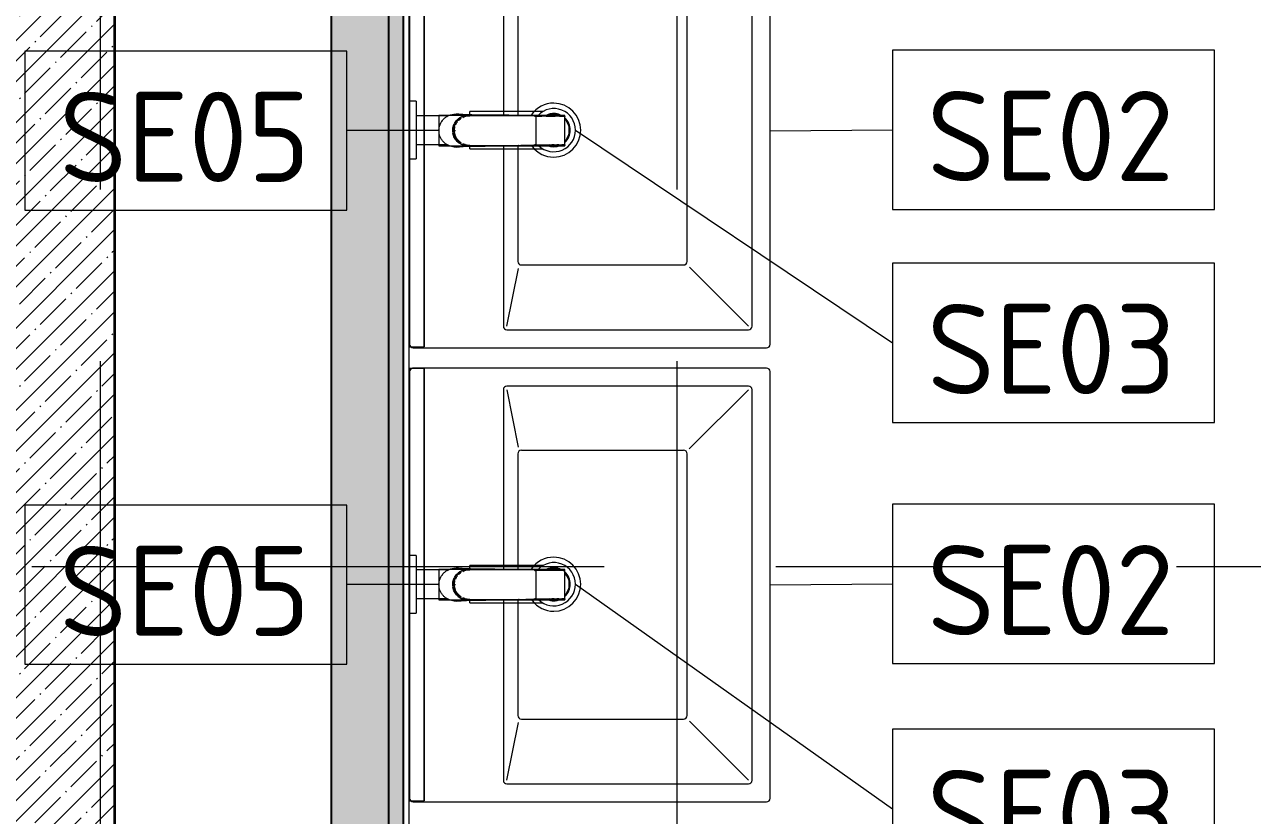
# Model space of a CAD drawing. Header units: millimetres. Extents: x 3991 to 282775, y -8553 to 29560.
# Drawn here: x 90219 to 91922, y 13055 to 14152 of the extents above; entities that cross this region are included whole.
import ezdxf

# ---------------------------------------------------------------- set-up
doc = ezdxf.new("R2010")
doc.units = ezdxf.units.MM
doc.linetypes.add('Осевая', pattern=[1587.5, 317.5, -238.125, 793.75, -238.125])
for name, color, linetype, lineweight, true_color in [('0-1', 7, 'Continuous', 9, 0x4994b4), ('A-WALL-1', 7, 'Continuous', 25, 0x3c3c3c), ('A-WALL-2', 7, 'Continuous', 35, 0x3c3c3c), ('A-WALL-FNSH-1', 7, 'Continuous', 15, 0x3c3c3c), ('P-SANR-FIXT-1', 7, 'Continuous', 15, 0x4994b4)]:
    doc.layers.add(name, color=color, linetype=linetype, lineweight=lineweight, true_color=true_color)
for name, color, linetype, lineweight in [('I-FURN', 7, 'Continuous', 9), ('I-WALL', 7, 'Continuous', 9), ('P-SANR-FIXT-IDEN', 7, 'Continuous', 9), ('Оси-2', 7, 'Осевая', 9)]:
    doc.layers.add(name, color=color, linetype=linetype, lineweight=lineweight)
doc.styles.add('GOST Common_1', font='GOST_Common.ttf', dxfattribs={"height": 125})

# ---------------------------------------------------------------- blocks, each defined once
blk = doc.blocks.new('зеркало круглое600д - 1_22д зеркало круглое d600-30456177-Фрагмент 1_7')
at = {"layer": 'I-FURN'}
for p, q in [((-300, 0), (300, 0)), ((300, 0), (-300, 0)), ((-300, 0), (-300, -20)), ((300, -20), (300, 0)), ((-300, -20), (300, -20)), ((300, -20), (-300, -20))]:
    blk.add_line(p, q, dxfattribs=at)
blk = doc.blocks.new('сифон - Для раковины-30615598-Фрагмент 1_7')
at = {"layer": 'P-SANR-FIXT-1'}
for p, q in [((200, 40), (191.1, 40)), ((191.1, 0.6), (191.1, 40)), ((200, 40), (200, 0.6)), ((116.7, 26), (15, 26)), ((116.7, 26), (116.7, 22.5)), ((127.1, 20), (126.2, 20)), ((180, 20), (147.8, 20)), ((191.1, 20), (180, 20)), ((191.1, -25.8), (191.1, 0)), ((200, 0), (200, -40)), ((15, -26), (116.7, -26)), ((116.7, -21.3), (116.7, -26)), ((122.2, -20), (122.9, -20)), ((145.8, -20), (180, -20)), ((180, -20), (191.1, -20)), ((191.1, -40), (191.1, -26.2)), ((191.1, -40), (200, -40))]:
    blk.add_line(p, q, dxfattribs=at)
for radius, start, end in [(30, 46.0777, 180), (22.5, 100.3246, 111.0164), (21.5, 101.7897, 108), (21.5, 81.6166, 90.6528), (21.5, 72, 75.9978), (22.5, 67.2152, 71.5917), (30, 42.9598, 45), (30, 180, 316.8879), (22.5, 134.338, 180), (22.5, 180, 225.6913), (21.5, 136.6301, 180), (21.5, 180, 223.4006), (22.5, 244.2771, 292.5042), (21.5, 247.6878, 288), (21.5, 289.2478, 293.8296), (22.5, 293.3521, 297.2506), (30, 317.2925, 319.7584)]:
    blk.add_arc((0, 0), radius, start, end, dxfattribs=at)
blk = doc.blocks.new('раковина - 400 x 500mm-30615599-Фрагмент 1_7')
at = {"layer": 'P-SANR-FIXT-1'}
for p, q in [((347.5, 0), (-244.5, 0)), ((-249.5, -5), (-249.5, -495)), ((352.5, -495), (352.5, -5)), ((-224.5, -135), (-224.5, -470)), ((30.8, -130), (-219.5, -130)), ((-219.5, -135), (-139.5, -151)), ((322.5, -130), (73.2, -130)), ((322.5, -135), (242.8, -150.5)), ((327.5, -470), (327.5, -135)), ((-126, -150), (-129.5, -150)), ((30.9, -150), (-126, -150)), ((233.5, -150), (73.1, -150)), ((-134.5, -155), (-134.5, -380)), ((238.5, -155), (238.5, -380)), ((-219.5, -470), (-137.6, -388.1)), ((-129.5, -385), (233.5, -385)), ((322.5, -470), (240.2, -387.7)), ((-219.5, -475), (322.5, -475)), ((-244.5, -500), (347.5, -500))]:
    blk.add_line(p, q, dxfattribs=at)
for centre, radius, start, end in [((-244.5, -5), 5, 90, 129.444), ((347.5, -5), 5, 13.7658, 90), ((-244.5, -5), 5, 135, 180), ((347.5, -5), 5, 0, 13.7658), ((-219.5, -135), 5, 90, 180), ((322.5, -135), 5, 0, 90), ((-129.5, -155), 5, 90, 180), ((233.5, -155), 5, 0, 90), ((52.6, -199.9), 37.5, 127.0989, 180), ((52.6, -199.9), 37.5, 125.6856, 126.8586), ((52.6, -199.9), 37.5, 55.0941, 56.2371), ((52.6, -199.9), 37.5, 360, 54.8629), ((52.6, -199.9), 37.5, 180, 360), ((52.6, -199.9), 23, 169.5423, 180), ((52.6, -199.9), 23, 180, 191.0187), ((52.6, -199.9), 23, 161.6513, 168.2616), ((52.6, -199.9), 23, 18.517, 25.129), ((52.6, -199.9), 23, 337.0713, 360), ((52.6, -199.9), 23, 360, 17.2363), ((52.6, -199.9), 23, 191.973, 198.7205), ((52.6, -199.9), 23, 222.1983, 317.8246), ((-129.5, -380), 5, 180, 270), ((233.5, -380), 5, 270, 360), ((-219.5, -470), 5, 180, 270), ((322.5, -470), 5, 270, 0), ((-244.5, -495), 5, 180, 270), ((347.5, -495), 5, 270, 0)]:
    blk.add_arc(centre, radius, start, end, dxfattribs=at)
blk = doc.blocks.new('смеситель для раковины - Default-30615600-Фрагмент 1_7')
at = {"layer": '0-1'}
for p, q in [((19.7, 151.6), (-19.8, 151.6)), ((-20.3, 110), (-20.4, 97.4)), ((19.8, 111.8), (-19.8, 111.8)), ((20.4, 97.4), (20.3, 110)), ((-22.8, 3), (-21.8, 15.6)), ((-18.9, 7.6), (-19.6, 9.7)), ((21.8, 15.6), (22.8, 3))]:
    blk.add_line(p, q, dxfattribs=at)
at = {"layer": '0-1', "flags": 128}
for points in [[(-20.7, 150.6), (-20.7, 150.2), (-20.7, 149.2), (-20.7, 148.3), (-20.7, 146.9), (-20.7, 145.4), (-20.8, 134.7), (-21.1, 63.6), (-21.1, 93.2)], [(19.7, 151.6), (20, 151.6), (20.2, 151.6), (20.5, 151.4), (20.6, 151.2), (20.7, 151.1), (20.8, 150.9), (20.8, 150.6)], [(21, 17), (21.2, 25.7), (21, 77.4), (21, 111.4)], [(-21.8, 15.6), (-21.6, 25.5), (-21.4, 39.3), (-21.2, 64), (-21.1, 88)], [(-21.1, 22.2), (-21.1, 24.2), (-21.1, 63.3), (-21.1, 93.2)], [(-20, 10.8), (-20.8, 13.2), (-20.9, 15.4)], [(12.1, -0.1), (16.4, 3.8), (19.5, 8.8), (21, 14.5), (21, 16)]]:
    blk.add_lwpolyline(points, dxfattribs=at)
at = {"layer": 'P-SANR-FIXT-1'}
for p, q in [((21, 151.6), (-21, 151.6)), ((-21, 151.6), (-21, -23)), ((-19.7, 144), (-19.8, 111.8)), ((19.8, 111.8), (19.7, 144)), ((19.9, 143.1), (19.9, 140.7)), ((19.9, 136.7), (19.9, 133.6)), ((21, -23), (21, 151.6)), ((19.9, 131), (20, 126.2)), ((20, 115.7), (20, 113.5)), ((20, 111.3), (20, 108.6)), ((-22.9, 0.3), (-22.9, 0.9)), ((22.5, 5), (22.9, 0.9)), ((22.9, 0.9), (22.9, 0.3)), ((-21, -23), (21, -23))]:
    blk.add_line(p, q, dxfattribs=at)
at = {"layer": 'P-SANR-FIXT-1', "flags": 128}
for points in [[(-21.1, 16.9), (-21.1, 42.2), (-21, 67.6), (-20.8, 118.3), (-20.7, 143.7), (-20.7, 149.4), (-20.8, 150.2), (-20.9, 145.3), (-20.9, 138.9), (-21.1, 88.1)], [(-19.9, 125.8), (-19.9, 133.8), (-19.9, 138.3)], [(21.1, 88.1), (20.9, 138.9), (20.9, 145.3), (20.8, 150.2), (20.7, 149.4), (20.7, 143.7), (20.8, 118.3), (21, 67.6), (21.1, 42.2), (21.1, 16.9)], [(-20, 109.4), (-20, 111), (-20, 119.8)], [(20, 123.6), (20, 119.9), (20, 117.9)], [(-15.9, 4.1), (-13.1, 1.6), (-12.1, 0.9)], [(12.1, 0.9), (13.1, 1.6), (15.9, 4.1)], [(22.9, 0.9), (22.7, 3.2), (22.5, 5.6), (22.3, 7.9), (22.1, 10.8), (21.8, 15.2)], [(-9.8, -0.4), (-6.1, -1.8), (-5.1, -2)], [(-2.7, -2.4), (-2.1, -2.5), (2.1, -2.5), (2.7, -2.4)], [(0.6, -3.9), (0.3, -3.9), (0.1, -3.9), (-0.1, -3.9), (-0.3, -3.9), (-0.6, -3.9)], [(5.1, -2), (6.1, -1.8), (9.8, -0.4)]]:
    blk.add_lwpolyline(points, dxfattribs=at)
at = {"layer": 'P-SANR-FIXT-1'}
for centre, major_axis, ratio, start_param, end_param in [((-19.8, 109.7), (-0.5, 0.002), 0.095846, 0.794229, 1.571164), ((19.8, 109.7), (0.5, 0.002), 0.095848, 4.711795, 5.488843), ((0, 17.2), (20.8, 0), 0.98634, 3.038054, 3.090126), ((0, 17.2), (20.8, 0), 0.98634, 0.051466, 0.103539), ((0, 17.2), (20.8, 0), 0.98634, 3.29536, 3.441377), ((0, 17.2), (20.8, 0), 0.98634, 5.983401, 6.129418), ((0, 17.2), (20.8, 0), 0.98634, 4.268583, 4.510817), ((0, 17.2), (18.5, 0), 0.986286, 4.671144, 4.753634), ((0, 17.2), (20.8, 0), 0.98634, 4.913948, 5.156189)]:
    blk.add_ellipse(centre, major_axis=major_axis, ratio=ratio, start_param=start_param, end_param=end_param, dxfattribs=at)
for points, knots in [([(-19.9, 147.4), (-19.9, 148), (-19.8, 149.3), (-19.8, 150.7), (-19.8, 151.5), (-19.8, 151.6), (-19.8, 151.6)], [0.1, 0.1, 0.1, 0.1, 0.2, 0.3, 0.4, 0.4725859, 0.4725859, 0.4725859, 0.4725859]), ([(-19.8, 151.6), (-19.7, 151.6), (-19.7, 151.6), (-19.7, 151.2), (-19.7, 150), (-19.7, 148.3), (-19.7, 146.2), (-19.7, 144.8), (-19.7, 144)], [0.4728347, 0.4728347, 0.4728347, 0.4728347, 0.5, 0.6, 0.7, 0.8, 0.9, 1, 1, 1, 1]), ([(19.7, 144), (19.7, 144.8), (19.7, 146.2), (19.7, 148.3), (19.7, 150), (19.7, 151.2), (19.7, 151.6), (19.7, 151.6), (19.7, 151.6)], [0, 0, 0, 0, 0.1, 0.2, 0.3, 0.4, 0.5, 0.5274121, 0.5274121, 0.5274121, 0.5274121]), ([(19.7, 151.6), (19.8, 151.6), (19.8, 151.5), (19.8, 150.7), (19.8, 149.3), (19.9, 148), (19.9, 147.4)], [0.5275209, 0.5275209, 0.5275209, 0.5275209, 0.6, 0.7, 0.8, 0.9, 0.9, 0.9, 0.9]), ([(-19.8, 111.8), (-19.8, 111.8), (-19.8, 111.7), (-19.8, 110.9), (-19.8, 110.1), (-19.8, 109.7)], [0.4695548, 0.4695548, 0.4695548, 0.4695548, 0.6, 0.8, 1, 1, 1, 1]), ([(19.8, 109.7), (19.8, 110.1), (19.8, 110.9), (19.8, 111.7), (19.8, 111.8), (19.8, 111.8)], [0, 0, 0, 0, 0.2, 0.4, 0.5304748, 0.5304748, 0.5304748, 0.5304748]), ([(-21.1, 88.1), (-21.1, 85.7), (-21.1, 82.2), (-21.1, 77.5), (-21.2, 73.9), (-21.2, 70.4), (-21.2, 66.8), (-21.2, 63.9), (-21.2, 61.5), (-21.2, 59.8), (-21.2, 58), (-21.2, 55.7), (-21.3, 52.8), (-21.3, 49.3), (-21.3, 46), (-21.3, 42.6), (-21.4, 39.4), (-21.4, 36.2), (-21.5, 32.2), (-21.5, 27.5), (-21.7, 20.9), (-21.8, 17.2), (-21.8, 15.2)], [0, 0, 0, 0, 0.083333, 0.125, 0.166667, 0.208333, 0.25, 0.291667, 0.3125, 0.333333, 0.354167, 0.375, 0.416667, 0.458333, 0.5, 0.541667, 0.583333, 0.625, 0.666667, 0.75, 0.833333, 1, 1, 1, 1]), ([(-20.4, 97.4), (-20.4, 91.1), (-20.5, 81.8), (-20.6, 69.7), (-20.6, 60), (-20.7, 52.6), (-20.8, 47.4), (-20.8, 45.2), (-20.8, 43.5), (-20.9, 41.8), (-20.9, 39.8), (-20.9, 37.7), (-20.9, 36.2), (-20.9, 35.4), (-21, 34.1), (-21, 32.6), (-21, 31), (-21, 29.7), (-21, 28.6), (-21, 27.7), (-21, 26.8), (-21.1, 25.6), (-21.1, 22.9), (-21.1, 20.4), (-21.1, 18.4)], [0, 0, 0, 0, 0.222222, 0.333333, 0.444444, 0.583333, 0.618056, 0.652778, 0.670139, 0.6875, 0.722222, 0.756944, 0.774306, 0.782986, 0.791667, 0.826389, 0.84375, 0.861111, 0.878472, 0.887153, 0.895833, 0.913194, 0.930556, 1, 1, 1, 1]), ([(21.1, 18.4), (21.1, 19.2), (21.1, 20.8), (21.1, 23.1), (21.1, 25), (21.1, 26.5), (21, 27.6), (21, 28.6), (21, 30), (21, 31.7), (21, 33.4), (21, 34.6), (20.9, 35.2), (20.9, 35.7), (20.9, 36.3), (20.9, 36.9), (20.9, 38.1), (20.9, 39.8), (20.9, 41.4), (20.8, 42.8), (20.8, 44.1), (20.8, 45.8), (20.8, 48.6), (20.7, 53.5), (20.6, 60.7), (20.6, 68.9), (20.5, 76.5), (20.5, 85.7), (20.4, 92.7), (20.4, 97.4)], [0, 0, 0, 0, 0.027778, 0.055556, 0.083333, 0.097222, 0.111111, 0.125, 0.138889, 0.166667, 0.194444, 0.208333, 0.215278, 0.222222, 0.229167, 0.236111, 0.25, 0.277778, 0.305556, 0.319444, 0.333333, 0.361111, 0.388889, 0.444444, 0.555556, 0.666667, 0.75, 0.833333, 1, 1, 1, 1]), ([(20.4, 88.2), (20.4, 88.1), (20.5, 88), (20.6, 87.8), (20.7, 87.5), (20.7, 87.4), (20.7, 87.3)], [0.19375, 0.19375, 0.19375, 0.19375, 0.25, 0.3, 0.35, 0.4, 0.4, 0.4, 0.4]), ([(21.8, 15.2), (21.8, 16.4), (21.7, 19.4), (21.6, 24.2), (21.5, 28.2), (21.5, 30.6), (21.5, 32.4), (21.4, 34.1), (21.4, 35.8), (21.4, 37.3), (21.4, 38.7), (21.4, 39.8), (21.4, 41), (21.3, 42.6), (21.3, 44.7), (21.3, 47.5), (21.3, 50.9), (21.2, 55.1), (21.2, 60), (21.2, 65.1), (21.2, 69.9), (21.2, 74.5), (21.1, 80.6), (21.1, 85.1), (21.1, 88.1)], [0, 0, 0, 0, 0.142857, 0.285714, 0.357143, 0.392857, 0.428571, 0.464286, 0.5, 0.535714, 0.553571, 0.571429, 0.589286, 0.607143, 0.642857, 0.678571, 0.714286, 0.75, 0.785714, 0.821429, 0.857143, 0.892857, 0.928571, 1, 1, 1, 1]), ([(-18.3, 9.9), (-18.8, 10.8), (-20.1, 14), (-20.7, 17.5), (-20.7, 19.9)], [-0.157337, -0.157337, -0.157337, -0.157337, -0.1111111, 0, 0, 0, 0]), ([(20.7, 19.9), (20.7, 17.5), (20.1, 14), (18.8, 10.8), (18.3, 9.9)], [-1, -1, -1, -1, -0.8888889, -0.8424724, -0.8424724, -0.8424724, -0.8424724]), ([(-21.8, 15.2), (-21.9, 13.9), (-22, 12.1), (-22.1, 10.1), (-22.2, 8.7), (-22.3, 7.5), (-22.4, 6.6), (-22.5, 5.7), (-22.6, 4.8), (-22.7, 3.8), (-22.8, 2.5), (-22.9, 1.5), (-22.9, 0.9)], [0, 0, 0, 0, 0.166667, 0.25, 0.333333, 0.416667, 0.5, 0.583333, 0.666667, 0.75, 0.833333, 1, 1, 1, 1]), ([(22.9, 0.3), (22.9, -2.5), (22.3, -6.4), (20, -11.4), (17.7, -14.7), (14.9, -17.6), (11.6, -20), (7.9, -21.7), (4.5, -22.6), (1.5, -23), (-1.9, -23), (-6, -22.4), (-10, -20.8), (-12.8, -19.1), (-14.8, -17.5), (-16.7, -15.8), (-18.8, -13.3), (-21.9, -8.1), (-22.9, -3.2), (-22.9, 0.3)], [0, 0, 0, 0, 0.111111, 0.166667, 0.222222, 0.277778, 0.333333, 0.388889, 0.444444, 0.479167, 0.513889, 0.583333, 0.652778, 0.6875, 0.722222, 0.756944, 0.791667, 0.861111, 1, 1, 1, 1]), ([(-16.4, 3.7), (-16.6, 4.1), (-17.6, 5.3), (-18.7, 7.1), (-19.6, 9), (-20.1, 10.6), (-20.6, 12.1), (-21, 14.3), (-21.1, 15.9), (-21.1, 16.9)], [0.5566569, 0.5566569, 0.5566569, 0.5566569, 0.6, 0.7, 0.75, 0.8, 0.85, 0.9, 1, 1, 1, 1]), ([(-21.1, 16.4), (-21.1, 14.3), (-20.4, 11.1), (-18.7, 7.6), (-17.5, 5.8), (-16.4, 4.5), (-15.2, 3.2), (-13.9, 2.1), (-12.5, 1), (-10.9, 0.1), (-9.2, -0.7), (-6.9, -1.7), (-3.8, -2.5), (0, -2.8), (3.8, -2.5), (6.9, -1.7), (9, -0.9), (10.1, -0.3), (10.9, 0.1), (11.7, 0.5), (12.7, 1.2), (13.9, 2), (15, 3), (15.8, 3.8), (16.4, 4.5), (17, 5.2), (17.7, 6.2), (18.6, 7.6), (19.3, 9), (19.7, 9.9), (19.9, 10.5), (20, 10.9), (20.2, 11.2), (20.3, 11.7), (20.6, 12.6), (20.8, 13.8), (21, 15.1), (21.1, 16), (21.1, 16.4)], [0, 0, 0, 0, 0.111111, 0.166667, 0.194444, 0.222222, 0.25, 0.277778, 0.305556, 0.333333, 0.361111, 0.388889, 0.444444, 0.5, 0.555556, 0.611111, 0.638889, 0.652778, 0.666667, 0.680556, 0.694444, 0.722222, 0.75, 0.763889, 0.777778, 0.791667, 0.805556, 0.833333, 0.861111, 0.875, 0.881944, 0.888889, 0.895833, 0.902778, 0.916667, 0.944444, 0.972222, 1, 1, 1, 1]), ([(-20.8, 14.6), (-20.7, 14.1), (-20.6, 12.9), (-20.2, 11.6), (-20, 10.9)], [0, 0, 0, 0, 0.4, 1, 1, 1, 1]), ([(-19.3, 9.3), (-19.1, 8.7), (-18.5, 7.4), (-17.6, 6.2), (-17.1, 5.5)], [0.2222222, 0.2222222, 0.2222222, 0.2222222, 0.4444444, 0.7777778, 0.7777778, 0.7777778, 0.7777778]), ([(-13.9, 4), (-14.7, 4.7), (-15.8, 6), (-16.9, 7.4), (-17.2, 8)], [-0.26859689, -0.26859689, -0.26859689, -0.26859689, -0.22222222, -0.18982564, -0.18982564, -0.18982564, -0.18982564]), ([(-10, -1.5), (-10.9, -1), (-12.8, 0.2), (-14.5, 1.7), (-15.3, 2.6), (-15.4, 2.7)], [0.3, 0.3, 0.3, 0.3, 0.4, 0.5, 0.5124698, 0.5124698, 0.5124698, 0.5124698]), ([(-7.8, 0), (-8.7, 0.4), (-10.3, 1.2), (-11.7, 2.2), (-12.3, 2.7)], [-0.37982072, -0.37982072, -0.37982072, -0.37982072, -0.33333333, -0.30027801, -0.30027801, -0.30027801, -0.30027801]), ([(17.3, 8), (16.9, 7.4), (15, 4.8), (10.7, 1.1), (3.8, -1.6), (-2, -1.6), (-5.1, -0.9), (-5.8, -0.7)], [-0.8101744, -0.8101744, -0.8101744, -0.8101744, -0.7777778, -0.6666667, -0.5555556, -0.4444444, -0.4109505, -0.4109505, -0.4109505, -0.4109505]), ([(20.9, 14), (20.9, 13.9), (20.7, 12.8), (20.2, 10.6), (19, 7.6), (16.7, 3.9), (12.9, 0), (8, -2.6), (4.7, -3.4), (3.5, -3.6)], [0.0919533, 0.0919533, 0.0919533, 0.0919533, 0.1, 0.2, 0.3, 0.4, 0.6, 0.8, 0.9091362, 0.9091362, 0.9091362, 0.9091362]), ([(17.1, 5.5), (17.5, 6), (18.6, 7.6), (19.5, 9.4), (19.9, 10.7)], [0.2222222, 0.2222222, 0.2222222, 0.2222222, 0.4444444, 0.9768048, 0.9768048, 0.9768048, 0.9768048]), ([(20.2, 11.7), (20.3, 12), (20.6, 12.9), (20.7, 13.9), (20.8, 14.6)], [0.2222222, 0.2222222, 0.2222222, 0.2222222, 0.4444444, 1, 1, 1, 1]), ([(-0.6, -3.9), (-1.6, -3.9), (-3.8, -3.7), (-6.8, -2.9), (-8.7, -2.1), (-9.5, -1.7)], [0, 0, 0, 0, 0.1, 0.2, 0.2837623, 0.2837623, 0.2837623, 0.2837623]), ([(-0.6, -3.9), (-0.6, -3.9), (-0.6, -3.7), (-0.6, -3.5), (-0.6, -3.3), (-0.6, -3.2)], [0, 0, 0, 0, 0.3636364, 0.5454545, 0.7272727, 0.7272727, 0.7272727, 0.7272727]), ([(0.6, -3.9), (0.6, -3.9), (0.6, -3.7), (0.6, -3.5), (0.6, -3.3), (0.6, -3.2)], [0, 0, 0, 0, 0.3636364, 0.5454545, 0.7272727, 0.7272727, 0.7272727, 0.7272727])]:
    blk.add_open_spline(points, degree=3, knots=knots, dxfattribs=at)
for points in [[(-19.8, 111.8), (-19.8, 111.8), (-19.8, 111.8), (-19.8, 111.8)], [(-19.8, 110), (-19.8, 110.3), (-19.8, 110.6), (-19.8, 110.9)], [(19.8, 111.8), (19.8, 111.8), (19.8, 111.8), (19.8, 111.8)], [(19.8, 110.9), (19.8, 110.6), (19.8, 110.3), (19.8, 110)], [(-20.5, 88.2), (-20.6, 88.2), (-20.7, 88.2), (-20.8, 88.2)], [(-22.9, 0.9), (-22.9, 2.2), (-22.8, 3.6), (-22.6, 4.9)], [(2.5, -3.8), (1.8, -3.9), (1.2, -3.9), (0.6, -3.9)]]:
    blk.add_open_spline(points, degree=3, dxfattribs=at)
blk = doc.blocks.new('сифон - Для раковины-V72-Фрагмент 1_7')
at = {"layer": 'P-SANR-FIXT-1'}
for p, q in [((200, 40), (191.1, 40)), ((191.1, 0.6), (191.1, 40)), ((200, 40), (200, 0.6)), ((116.7, 26), (15, 26)), ((116.7, 26), (116.7, 22.5)), ((127.1, 20), (126.2, 20)), ((180, 20), (147.8, 20)), ((191.1, 20), (180, 20)), ((191.1, -40), (191.1, 0)), ((200, 0), (200, -40)), ((15, -26), (116.7, -26)), ((116.7, -21.3), (116.7, -26)), ((122.2, -20), (122.9, -20)), ((145.8, -20), (180, -20)), ((180, -20), (191.1, -20)), ((191.1, -40), (200, -40))]:
    blk.add_line(p, q, dxfattribs=at)
for radius, start, end in [(30, 46.0777, 180), (22.5, 100.3246, 111.0164), (21.5, 101.7897, 108), (21.5, 81.6166, 90.6528), (21.5, 72, 75.9978), (22.5, 67.2152, 71.5917), (30, 42.9598, 45), (30, 180, 316.8879), (22.5, 134.338, 180), (22.5, 180, 225.6913), (21.5, 136.6301, 180), (21.5, 180, 223.4006), (22.5, 244.2771, 292.5042), (21.5, 247.6878, 288), (21.5, 289.2478, 293.8296), (22.5, 293.3521, 297.2506), (30, 317.2925, 319.7584)]:
    blk.add_arc((0, 0), radius, start, end, dxfattribs=at)
blk = doc.blocks.new('смеситель для раковины - Default-V73-Фрагмент 1_7')
at = {"layer": '0-1'}
for p, q in [((19.7, 151.6), (-19.8, 151.6)), ((-20.3, 110), (-20.4, 97.4)), ((19.8, 111.8), (-19.8, 111.8)), ((20.4, 97.4), (20.3, 110)), ((-22.8, 3), (-21.8, 15.6)), ((-18.9, 7.6), (-19.6, 9.7)), ((21.8, 15.6), (22.8, 3))]:
    blk.add_line(p, q, dxfattribs=at)
at = {"layer": '0-1', "flags": 128}
for points in [[(-20.7, 150.6), (-20.7, 150.2), (-20.7, 149.2), (-20.7, 148.3), (-20.7, 146.9), (-20.7, 145.4), (-20.8, 134.7), (-21.1, 63.6), (-21.1, 93.2)], [(19.7, 151.6), (20, 151.6), (20.2, 151.6), (20.5, 151.4), (20.6, 151.2), (20.7, 151.1), (20.8, 150.9), (20.8, 150.6)], [(21, 17), (21.2, 25.7), (21, 77.4), (21, 111.4)], [(-21.8, 15.6), (-21.6, 25.5), (-21.4, 39.3), (-21.2, 64), (-21.1, 88)], [(-21.1, 22.2), (-21.1, 24.2), (-21.1, 63.3), (-21.1, 93.2)], [(-20, 10.8), (-20.8, 13.2), (-20.9, 15.4)], [(12.1, -0.1), (16.4, 3.8), (19.5, 8.8), (21, 14.5), (21, 16)]]:
    blk.add_lwpolyline(points, dxfattribs=at)
at = {"layer": 'P-SANR-FIXT-1'}
for p, q in [((21, 151.6), (-21, 151.6)), ((-21, 151.6), (-21, -23)), ((-19.7, 144), (-19.8, 111.8)), ((19.8, 111.8), (19.7, 144)), ((19.9, 143.1), (19.9, 140.7)), ((19.9, 136.7), (19.9, 133.6)), ((21, -23), (21, 151.6)), ((19.9, 131), (20, 126.2)), ((20, 115.7), (20, 113.5)), ((20, 111.3), (20, 108.6)), ((-22.9, 0.3), (-22.9, 0.9)), ((22.5, 5), (22.9, 0.9)), ((22.9, 0.9), (22.9, 0.3)), ((-21, -23), (21, -23))]:
    blk.add_line(p, q, dxfattribs=at)
at = {"layer": 'P-SANR-FIXT-1', "flags": 128}
for points in [[(-21.1, 16.9), (-21.1, 42.2), (-21, 67.6), (-20.8, 118.3), (-20.7, 143.7), (-20.7, 149.4), (-20.8, 150.2), (-20.9, 145.3), (-20.9, 138.9), (-21.1, 88.1)], [(-19.9, 125.8), (-19.9, 133.8), (-19.9, 138.3)], [(21.1, 88.1), (20.9, 138.9), (20.9, 145.3), (20.8, 150.2), (20.7, 149.4), (20.7, 143.7), (20.8, 118.3), (21, 67.6), (21.1, 42.2), (21.1, 16.9)], [(-20, 109.4), (-20, 111), (-20, 119.8)], [(20, 123.6), (20, 119.9), (20, 117.9)], [(-15.9, 4.1), (-13.1, 1.6), (-12.1, 0.9)], [(12.1, 0.9), (13.1, 1.6), (15.9, 4.1)], [(22.9, 0.9), (22.7, 3.2), (22.5, 5.6), (22.3, 7.9), (22.1, 10.8), (21.8, 15.2)], [(-9.8, -0.4), (-6.1, -1.8), (-5.1, -2)], [(-2.7, -2.4), (-2.1, -2.5), (2.1, -2.5), (2.7, -2.4)], [(0.6, -3.9), (0.3, -3.9), (0.1, -3.9), (-0.1, -3.9), (-0.3, -3.9), (-0.6, -3.9)], [(5.1, -2), (6.1, -1.8), (9.8, -0.4)]]:
    blk.add_lwpolyline(points, dxfattribs=at)
at = {"layer": 'P-SANR-FIXT-1'}
for centre, major_axis, ratio, start_param, end_param in [((-19.8, 109.7), (-0.5, 0.002), 0.095846, 0.794229, 1.571164), ((19.8, 109.7), (0.5, 0.002), 0.095848, 4.711795, 5.488843), ((0, 17.2), (20.8, 0), 0.98634, 3.038054, 3.090126), ((0, 17.2), (20.8, 0), 0.98634, 0.051466, 0.103539), ((0, 17.2), (20.8, 0), 0.98634, 3.29536, 3.441377), ((0, 17.2), (20.8, 0), 0.98634, 5.983401, 6.129418), ((0, 17.2), (20.8, 0), 0.98634, 4.268583, 4.376273), ((0, 17.2), (20.8, 0), 0.98634, 4.39823, 4.510817), ((0, 17.2), (18.5, 0), 0.986286, 4.671144, 4.753634), ((0, 17.2), (20.8, 0), 0.98634, 4.913948, 5.156189)]:
    blk.add_ellipse(centre, major_axis=major_axis, ratio=ratio, start_param=start_param, end_param=end_param, dxfattribs=at)
for points, knots in [([(-19.9, 147.4), (-19.9, 148), (-19.8, 149.3), (-19.8, 150.7), (-19.8, 151.5), (-19.8, 151.6), (-19.8, 151.6)], [0.1, 0.1, 0.1, 0.1, 0.2, 0.3, 0.4, 0.4725859, 0.4725859, 0.4725859, 0.4725859]), ([(-19.8, 151.6), (-19.7, 151.6), (-19.7, 151.6), (-19.7, 151.2), (-19.7, 150), (-19.7, 148.3), (-19.7, 146.2), (-19.7, 144.8), (-19.7, 144)], [0.4728347, 0.4728347, 0.4728347, 0.4728347, 0.5, 0.6, 0.7, 0.8, 0.9, 1, 1, 1, 1]), ([(19.7, 144), (19.7, 144.8), (19.7, 146.2), (19.7, 148.3), (19.7, 150), (19.7, 151.2), (19.7, 151.6), (19.7, 151.6), (19.7, 151.6)], [0, 0, 0, 0, 0.1, 0.2, 0.3, 0.4, 0.5, 0.5274121, 0.5274121, 0.5274121, 0.5274121]), ([(19.7, 151.6), (19.8, 151.6), (19.8, 151.5), (19.8, 150.7), (19.8, 149.3), (19.9, 148), (19.9, 147.4)], [0.5275209, 0.5275209, 0.5275209, 0.5275209, 0.6, 0.7, 0.8, 0.9, 0.9, 0.9, 0.9]), ([(-19.8, 111.8), (-19.8, 111.8), (-19.8, 111.7), (-19.8, 110.9), (-19.8, 110.1), (-19.8, 109.7)], [0.4695548, 0.4695548, 0.4695548, 0.4695548, 0.6, 0.8, 1, 1, 1, 1]), ([(19.8, 109.7), (19.8, 110.1), (19.8, 110.9), (19.8, 111.7), (19.8, 111.8), (19.8, 111.8)], [0, 0, 0, 0, 0.2, 0.4, 0.5304748, 0.5304748, 0.5304748, 0.5304748]), ([(-21.1, 88.1), (-21.1, 85.7), (-21.1, 82.2), (-21.1, 77.5), (-21.2, 73.9), (-21.2, 70.4), (-21.2, 66.8), (-21.2, 63.9), (-21.2, 61.5), (-21.2, 59.8), (-21.2, 58), (-21.2, 55.7), (-21.3, 52.8), (-21.3, 49.3), (-21.3, 46), (-21.3, 42.6), (-21.4, 39.4), (-21.4, 36.2), (-21.5, 32.2), (-21.5, 27.5), (-21.7, 20.9), (-21.8, 17.2), (-21.8, 15.2)], [0, 0, 0, 0, 0.083333, 0.125, 0.166667, 0.208333, 0.25, 0.291667, 0.3125, 0.333333, 0.354167, 0.375, 0.416667, 0.458333, 0.5, 0.541667, 0.583333, 0.625, 0.666667, 0.75, 0.833333, 1, 1, 1, 1]), ([(-20.4, 97.4), (-20.4, 91.1), (-20.5, 81.8), (-20.6, 69.7), (-20.6, 60), (-20.7, 52.6), (-20.8, 47.4), (-20.8, 45.2), (-20.8, 43.5), (-20.9, 41.8), (-20.9, 39.8), (-20.9, 37.7), (-20.9, 36.2), (-20.9, 35.4), (-21, 34.1), (-21, 32.6), (-21, 31), (-21, 29.7), (-21, 28.6), (-21, 27.7), (-21, 26.8), (-21.1, 25.6), (-21.1, 22.9), (-21.1, 20.4), (-21.1, 18.4)], [0, 0, 0, 0, 0.222222, 0.333333, 0.444444, 0.583333, 0.618056, 0.652778, 0.670139, 0.6875, 0.722222, 0.756944, 0.774306, 0.782986, 0.791667, 0.826389, 0.84375, 0.861111, 0.878472, 0.887153, 0.895833, 0.913194, 0.930556, 1, 1, 1, 1]), ([(21.1, 18.4), (21.1, 19.2), (21.1, 20.8), (21.1, 23.1), (21.1, 25), (21.1, 26.5), (21, 27.6), (21, 28.6), (21, 30), (21, 31.7), (21, 33.4), (21, 34.6), (20.9, 35.2), (20.9, 35.7), (20.9, 36.3), (20.9, 36.9), (20.9, 38.1), (20.9, 39.8), (20.9, 41.4), (20.8, 42.8), (20.8, 44.1), (20.8, 45.8), (20.8, 48.6), (20.7, 53.5), (20.6, 60.7), (20.6, 68.9), (20.5, 76.5), (20.5, 85.7), (20.4, 92.7), (20.4, 97.4)], [0, 0, 0, 0, 0.027778, 0.055556, 0.083333, 0.097222, 0.111111, 0.125, 0.138889, 0.166667, 0.194444, 0.208333, 0.215278, 0.222222, 0.229167, 0.236111, 0.25, 0.277778, 0.305556, 0.319444, 0.333333, 0.361111, 0.388889, 0.444444, 0.555556, 0.666667, 0.75, 0.833333, 1, 1, 1, 1]), ([(20.4, 88.2), (20.4, 88.1), (20.5, 88), (20.6, 87.8), (20.7, 87.5), (20.7, 87.4), (20.7, 87.3)], [0.19375, 0.19375, 0.19375, 0.19375, 0.25, 0.3, 0.35, 0.4, 0.4, 0.4, 0.4]), ([(21.8, 15.2), (21.8, 16.4), (21.7, 19.4), (21.6, 24.2), (21.5, 28.2), (21.5, 30.6), (21.5, 32.4), (21.4, 34.1), (21.4, 35.8), (21.4, 37.3), (21.4, 38.7), (21.4, 39.8), (21.4, 41), (21.3, 42.6), (21.3, 44.7), (21.3, 47.5), (21.3, 50.9), (21.2, 55.1), (21.2, 60), (21.2, 65.1), (21.2, 69.9), (21.2, 74.5), (21.1, 80.6), (21.1, 85.1), (21.1, 88.1)], [0, 0, 0, 0, 0.142857, 0.285714, 0.357143, 0.392857, 0.428571, 0.464286, 0.5, 0.535714, 0.553571, 0.571429, 0.589286, 0.607143, 0.642857, 0.678571, 0.714286, 0.75, 0.785714, 0.821429, 0.857143, 0.892857, 0.928571, 1, 1, 1, 1]), ([(-18.3, 9.9), (-18.8, 10.8), (-20.1, 14), (-20.7, 17.5), (-20.7, 19.9)], [-0.157337, -0.157337, -0.157337, -0.157337, -0.1111111, 0, 0, 0, 0]), ([(20.7, 19.9), (20.7, 17.5), (20.1, 14), (18.8, 10.8), (18.3, 9.9)], [-1, -1, -1, -1, -0.8888889, -0.8424724, -0.8424724, -0.8424724, -0.8424724]), ([(-21.8, 15.2), (-21.9, 13.9), (-22, 12.1), (-22.1, 10.1), (-22.2, 8.7), (-22.3, 7.5), (-22.4, 6.6), (-22.5, 5.7), (-22.6, 4.8), (-22.7, 3.8), (-22.8, 2.5), (-22.9, 1.5), (-22.9, 0.9)], [0, 0, 0, 0, 0.166667, 0.25, 0.333333, 0.416667, 0.5, 0.583333, 0.666667, 0.75, 0.833333, 1, 1, 1, 1]), ([(22.9, 0.3), (22.9, -2.5), (22.3, -6.4), (20, -11.4), (17.7, -14.7), (14.9, -17.6), (11.6, -20), (7.9, -21.7), (4.5, -22.6), (1.5, -23), (-1.9, -23), (-6, -22.4), (-10, -20.8), (-12.8, -19.1), (-14.8, -17.5), (-16.7, -15.8), (-18.8, -13.3), (-21.9, -8.1), (-22.9, -3.2), (-22.9, 0.3)], [0, 0, 0, 0, 0.111111, 0.166667, 0.222222, 0.277778, 0.333333, 0.388889, 0.444444, 0.479167, 0.513889, 0.583333, 0.652778, 0.6875, 0.722222, 0.756944, 0.791667, 0.861111, 1, 1, 1, 1]), ([(-16.4, 3.7), (-16.6, 4.1), (-17.6, 5.3), (-18.7, 7.1), (-19.6, 9), (-20.1, 10.6), (-20.6, 12.1), (-21, 14.3), (-21.1, 15.9), (-21.1, 16.9)], [0.5566569, 0.5566569, 0.5566569, 0.5566569, 0.6, 0.7, 0.75, 0.8, 0.85, 0.9, 1, 1, 1, 1]), ([(-21.1, 16.4), (-21.1, 14.3), (-20.4, 11.1), (-18.7, 7.6), (-17.5, 5.8), (-16.4, 4.5), (-15.2, 3.2), (-13.9, 2.1), (-12.5, 1), (-10.9, 0.1), (-9.2, -0.7), (-6.9, -1.7), (-3.8, -2.5), (0, -2.8), (3.8, -2.5), (6.9, -1.7), (9, -0.9), (10.1, -0.3), (10.9, 0.1), (11.7, 0.5), (12.7, 1.2), (13.9, 2), (15, 3), (15.8, 3.8), (16.4, 4.5), (17, 5.2), (17.7, 6.2), (18.6, 7.6), (19.3, 9), (19.7, 9.9), (19.9, 10.5), (20, 10.9), (20.2, 11.2), (20.3, 11.7), (20.6, 12.6), (20.8, 13.8), (21, 15.1), (21.1, 16), (21.1, 16.4)], [0, 0, 0, 0, 0.111111, 0.166667, 0.194444, 0.222222, 0.25, 0.277778, 0.305556, 0.333333, 0.361111, 0.388889, 0.444444, 0.5, 0.555556, 0.611111, 0.638889, 0.652778, 0.666667, 0.680556, 0.694444, 0.722222, 0.75, 0.763889, 0.777778, 0.791667, 0.805556, 0.833333, 0.861111, 0.875, 0.881944, 0.888889, 0.895833, 0.902778, 0.916667, 0.944444, 0.972222, 1, 1, 1, 1]), ([(-20.8, 14.6), (-20.7, 14.1), (-20.6, 12.9), (-20.2, 11.6), (-20, 10.9)], [0, 0, 0, 0, 0.4, 1, 1, 1, 1]), ([(-19.3, 9.3), (-19.1, 8.7), (-18.5, 7.4), (-17.6, 6.2), (-17.1, 5.5)], [0.2222222, 0.2222222, 0.2222222, 0.2222222, 0.4444444, 0.7777778, 0.7777778, 0.7777778, 0.7777778]), ([(-13.9, 4), (-14.7, 4.7), (-15.8, 6), (-16.9, 7.4), (-17.2, 8)], [-0.26859689, -0.26859689, -0.26859689, -0.26859689, -0.22222222, -0.18982564, -0.18982564, -0.18982564, -0.18982564]), ([(-10, -1.5), (-10.9, -1), (-12.8, 0.2), (-14.5, 1.7), (-15.3, 2.6), (-15.4, 2.7)], [0.3, 0.3, 0.3, 0.3, 0.4, 0.5, 0.5124698, 0.5124698, 0.5124698, 0.5124698]), ([(-7.8, 0), (-8.7, 0.4), (-10.3, 1.2), (-11.7, 2.2), (-12.3, 2.7)], [-0.37982072, -0.37982072, -0.37982072, -0.37982072, -0.33333333, -0.30027801, -0.30027801, -0.30027801, -0.30027801]), ([(17.3, 8), (16.9, 7.4), (15, 4.8), (10.7, 1.1), (3.8, -1.6), (-2, -1.6), (-5.1, -0.9), (-5.8, -0.7)], [-0.8101744, -0.8101744, -0.8101744, -0.8101744, -0.7777778, -0.6666667, -0.5555556, -0.4444444, -0.4109505, -0.4109505, -0.4109505, -0.4109505]), ([(20.9, 14), (20.9, 13.9), (20.7, 12.8), (20.2, 10.6), (19, 7.6), (16.7, 3.9), (12.9, 0), (8, -2.6), (4.7, -3.4), (3.5, -3.6)], [0.0919533, 0.0919533, 0.0919533, 0.0919533, 0.1, 0.2, 0.3, 0.4, 0.6, 0.8, 0.9091362, 0.9091362, 0.9091362, 0.9091362]), ([(17.1, 5.5), (17.5, 6), (18.6, 7.6), (19.5, 9.4), (19.9, 10.7)], [0.2222222, 0.2222222, 0.2222222, 0.2222222, 0.4444444, 0.9768048, 0.9768048, 0.9768048, 0.9768048]), ([(20.2, 11.7), (20.3, 12), (20.6, 12.9), (20.7, 13.9), (20.8, 14.6)], [0.2222222, 0.2222222, 0.2222222, 0.2222222, 0.4444444, 1, 1, 1, 1]), ([(-0.6, -3.9), (-1.6, -3.9), (-3.8, -3.7), (-6.8, -2.9), (-8.7, -2.1), (-9.5, -1.7)], [0, 0, 0, 0, 0.1, 0.2, 0.2837623, 0.2837623, 0.2837623, 0.2837623]), ([(-0.6, -3.9), (-0.6, -3.9), (-0.6, -3.7), (-0.6, -3.5), (-0.6, -3.3), (-0.6, -3.2)], [0, 0, 0, 0, 0.3636364, 0.5454545, 0.7272727, 0.7272727, 0.7272727, 0.7272727]), ([(0.6, -3.9), (0.6, -3.9), (0.6, -3.7), (0.6, -3.5), (0.6, -3.3), (0.6, -3.2)], [0, 0, 0, 0, 0.3636364, 0.5454545, 0.7272727, 0.7272727, 0.7272727, 0.7272727])]:
    blk.add_open_spline(points, degree=3, knots=knots, dxfattribs=at)
for points in [[(-19.8, 111.8), (-19.8, 111.8), (-19.8, 111.8), (-19.8, 111.8)], [(-19.8, 110), (-19.8, 110.3), (-19.8, 110.6), (-19.8, 110.9)], [(19.8, 111.8), (19.8, 111.8), (19.8, 111.8), (19.8, 111.8)], [(19.8, 110.9), (19.8, 110.6), (19.8, 110.3), (19.8, 110)], [(-20.5, 88.2), (-20.6, 88.2), (-20.7, 88.2), (-20.8, 88.2)], [(-22.9, 0.9), (-22.9, 2.2), (-22.8, 3.6), (-22.6, 4.9)], [(2.5, -3.8), (1.8, -3.9), (1.2, -3.9), (0.6, -3.9)]]:
    blk.add_open_spline(points, degree=3, dxfattribs=at)
blk = doc.blocks.new('М_сантехническая_рамка1 - В рамке-30590747-Фрагмент 1_7')
at = {"layer": 'P-SANR-FIXT-IDEN'}
for p, q in [((4.293, 2.24), (-4.639, 2.24)), ((-4.639, 2.24), (-4.639, -2.178)), ((4.293, -2.178), (4.293, 2.24)), ((-4.639, -2.178), (4.293, -2.178))]:
    blk.add_line(p, q, dxfattribs=at)

msp = doc.modelspace()

# ---------------------------------------------------------------- hatches: boundary and pattern name
at = {"layer": 'I-WALL'}
h = msp.add_hatch(dxfattribs=at)
h.set_pattern_fill('FP_15', color=256, style=0, pattern_type=2)
h.set_pattern_definition([(135, (47963.71, 0), (-37.717076, -37.717076), [53.34, -8.89, 1.778, -8.89]), (135, (47963.71, 37.694), (-37.717076, -37.717076), []), (50, (47963.71, 0), (63.763904, -5.57885), [6.667, -73.342]), (355, (47963.71, 0), (-12.33488, 66.86951), [5.334, -58.674]), (100.451, (47969.025, -0.465), (51.43036, 61.29098), [5.667, -62.332]), (46.184, (47963.71, 17.78), (94.87722, -14.71484), [10.001, -110.014]), (96.636, (47971.62, 16.55), (83.09115, 86.5993), [8.5, -93.497]), (351.184, (47963.71, 17.78), (83.09204, 86.59928), [8.001, -88.011]), (21, (47972.6, 13.335), (53.064487, -35.792726), [6.667, -73.342]), (326, (47972.6, 13.335), (21.63066, 64.46546), [5.334, -58.674]), (71.451, (47977.02, 10.35), (74.69646, 28.67237), [5.667, -62.332]), (37.5, (47963.71, 0), (1.080413, 29.594271), [1.676, -56.286, 1.676, -57.887, -58.896]), (37.5, (47963.71, 0), (1.080413, 29.594271), [-117.526, 1.676, -57.22]), (7.5, (47963.71, 0), (23.386368, 35.063507), [1.676, -32.283, 1.676, -54.953, -22.447]), (7.5, (47963.71, 0), (23.386368, 35.063507), [-90.589, 1.676, -20.771]), (327.5, (47943.886, 0), (47.456567, -2.005468), [1.676, -20.549, 1.676, -67.666, -92.011]), (327.5, (47943.886, 0), (47.456567, -2.005468), [-91.567, 1.676, -90.335]), (317.5, (47934.996, 0), (51.844948, 8.89904), [1.676, -27.216, 1.676, -44.374, -65.341]), (317.5, (47934.996, 0), (51.844948, 8.89904), [-74.943, 1.676, -63.665])])
h.paths.add_polyline_path([(90723.7, 11120), (90723.7, 11700), (90643.7, 11700), (90643.7, 11120)])
h.paths.add_polyline_path([(90643.7, 12300), (90723.7, 12300), (90723.7, 15002.5), (90643.7, 15002.5), (90643.7, 12333.7)])
h = msp.add_hatch(dxfattribs=at)
h.set_pattern_fill('FP_13', color=256, style=0, pattern_type=2)
h.set_pattern_definition([(0, (47963.71, 0), (60.96, 15.24), [5.029, -40.691, 5.029, -40.691, -243.84]), (0, (47963.71, 0), (60.96, 15.24), [-91.44, 5.029, -86.411, 5.029, -40.691, -106.68]), (0, (47963.71, 0), (60.96, 15.24), [-228.6, 5.029, -25.451, 5.029, -71.171]), (120, (47986.57, 7.62), (-43.678227, 45.1729086), [5.029, -40.691, 5.029, -40.691, -243.84]), (120, (47986.57, 7.62), (-43.678227, 45.1729086), [-91.44, 5.029, -86.411, 5.029, -40.691, -106.68]), (120, (47986.57, 7.62), (-43.678227, 45.1729086), [-228.6, 5.029, -25.451, 5.029, -71.171]), (240, (47994.19, 38.1), (-17.281773, -60.4129086), [5.029, -40.691, 5.029, -40.691, -243.84]), (240, (47994.19, 38.1), (-17.281773, -60.4129086), [-91.44, 5.029, -86.411, 5.029, -40.691, -106.68]), (240, (47994.19, 38.1), (-17.281773, -60.4129086), [-228.6, 5.029, -25.451, 5.029, -71.171])])
h.paths.add_polyline_path([(90743.7, 11140), (90743.7, 15002.5), (90723.7, 15002.5), (90723.7, 11140)])
h = msp.add_hatch(dxfattribs=at)
h.set_pattern_fill('FP_4', color=256, style=0, pattern_type=2)
h.set_pattern_definition([(45, (47963.71, 0), (-28.51196, 28.51196), []), (45, (47992.223, 0), (-28.51196, 28.51196), [50.403, -10.081, 1.676, -8.404])])
h.paths.add_polyline_path([(90123.7, 12300), (90343.7, 12300), (90343.7, 14980), (90123.7, 14980), (90123.7, 12333.7)])

# ---------------------------------------------------------------- linework, layer by layer
at = {"layer": 'A-WALL-1'}
for p, q in [((90643.7, 15002.5), (90643.7, 12300)), ((90723.7, 11120), (90723.7, 15002.5)), ((90743.7, 14982.5), (90743.7, 11140))]:
    msp.add_line(p, q, dxfattribs=at)
at = {"layer": 'A-WALL-2'}
msp.add_line((90343.7, 12300), (90343.7, 15829.2), dxfattribs=at)
at = {"layer": 'A-WALL-FNSH-1'}
msp.add_line((90744.7, 11141), (90744.7, 14981.5), dxfattribs=at)
at = {"layer": 'I-WALL'}
msp.add_line((90751.7, 14981.5), (90751.7, 11140), dxfattribs=at)
at = {"layer": 'P-SANR-FIXT-IDEN'}
for p, q in [((90793.4, 14005), (90665.5, 14005)), ((90982.7, 14005.6), (91422.6, 13710.6)), ((91252.7, 14004.5), (91422.6, 14006)), ((90793.4, 13375), (90665.5, 13375)), ((90982.7, 13375.6), (91422.6, 13064)), ((91252.7, 13374.5), (91422.6, 13376))]:
    msp.add_line(p, q, dxfattribs=at)
at = {"layer": 'Оси-2'}
for p, q in [((90323.7, 10748.4), (90323.7, 14579.2)), ((91123.7, 10748.4), (91123.7, 14579.2)), ((89673.2, 13400), (94766.1, 13400))]:
    msp.add_line(p, q, dxfattribs=at)

# ---------------------------------------------------------------- block references
at = {"layer": 'I-FURN', "rotation": 89.99999999999962}
for p in [(90752.7, 14005), (90752.7, 13375)]:
    msp.add_blockref('зеркало круглое600д - 1_22д зеркало круглое d600-30456177-Фрагмент 1_7', p, dxfattribs=at)
at = {"layer": 'P-SANR-FIXT-1'}
for name, p, rotation in [('раковина - 400 x 500mm-30615599-Фрагмент 1_7', (90752.7, 13953), 90.00000000000027), ('сифон - Для раковины-V72-Фрагмент 1_7', (90952.7, 14005.6), 180), ('смеситель для раковины - Default-V73-Фрагмент 1_7', (90816.4, 14005), 269.9999999999996), ('раковина - 400 x 500mm-30615599-Фрагмент 1_7', (90752.7, 13323), 90.00000000000027), ('сифон - Для раковины-30615598-Фрагмент 1_7', (90952.7, 13375.6), 180), ('смеситель для раковины - Default-30615600-Фрагмент 1_7', (90816.4, 13375), 269.9999999999996)]:
    msp.add_blockref(name, p, dxfattribs=dict(at, rotation=rotation))
at = {"layer": 'P-SANR-FIXT-IDEN', "xscale": 49.99999999999998, "yscale": 49.99999999999998, "zscale": 49.99999999999998}
for p in [(90450.8, 14003.4), (91654.6, 14004.5), (91654.6, 13709), (90450.8, 13373.4), (91654.6, 13374.5), (91654.6, 13062.5)]:
    msp.add_blockref('М_сантехническая_рамка1 - В рамке-30590747-Фрагмент 1_7', p, dxfattribs=at)

# ---------------------------------------------------------------- texts
at = {"layer": 'P-SANR-FIXT-IDEN', "char_height": 125, "width": 444.937, "attachment_point": 1, "style": 'GOST Common_1'}
for s, insert in [('SE05', (90266.5, 14058.8)), ('SE02', (91470.3, 14059.9)), ('SE03', (91470.3, 13764.4)), ('SE05', (90266.5, 13428.8)), ('SE02', (91470.3, 13429.9)), ('SE03', (91470.3, 13117.9))]:
    msp.add_mtext(s, dxfattribs=dict(at, insert=insert))

doc.saveas('drawing.dxf')
